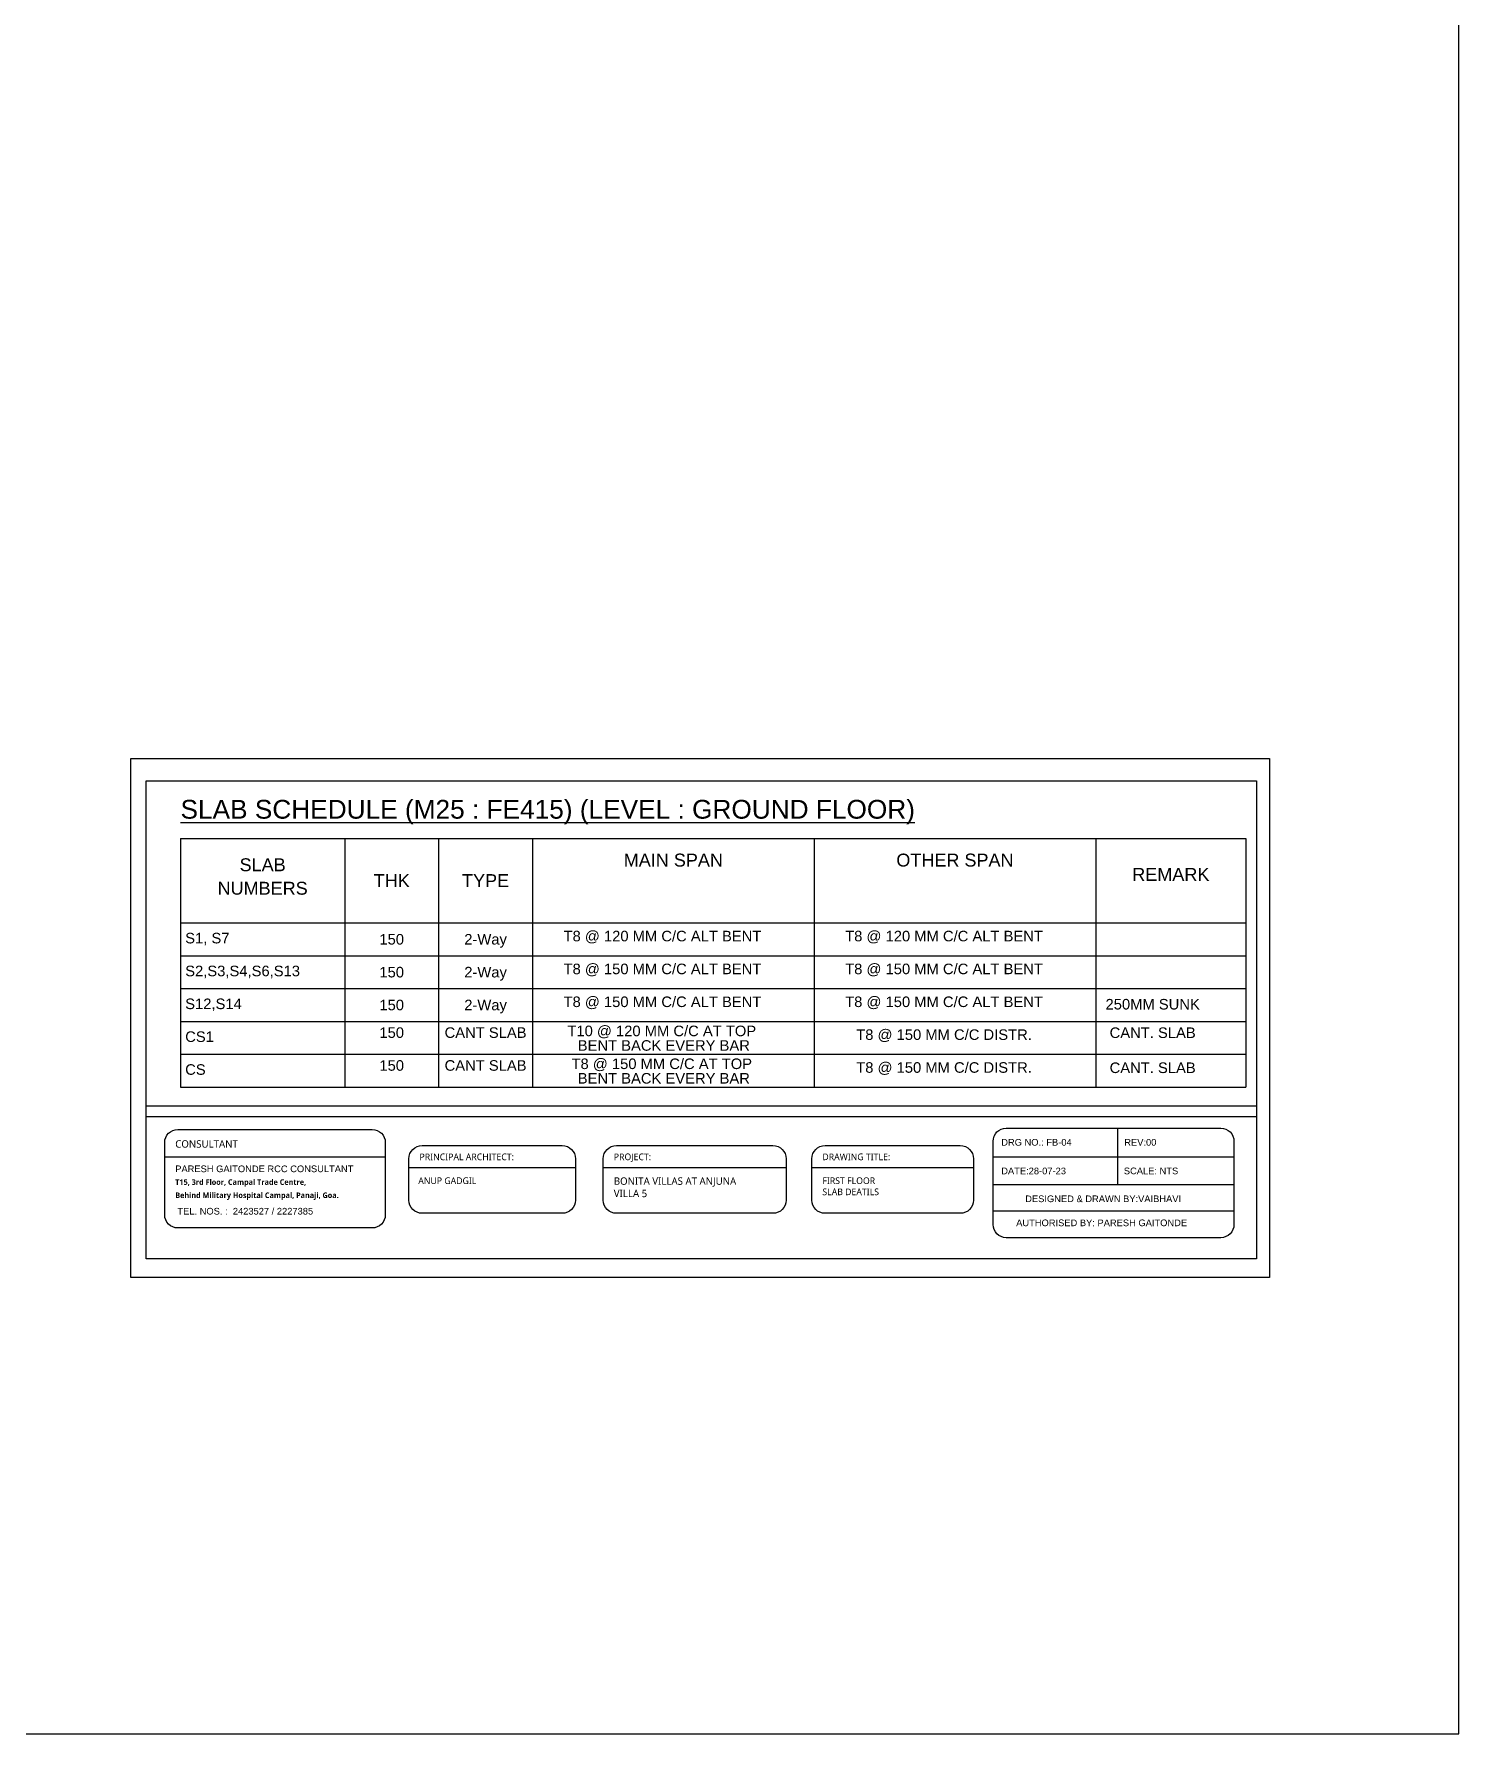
# Model space of a CAD drawing. Header units: millimetres. Extents: x 660818 to 959388, y -495289 to 50450.
# Drawn here: x 839463 to 869825, y -223819 to -187597 of the extents above; entities that cross this region are included whole.
import ezdxf
from ezdxf.enums import TextEntityAlignment as Align

# ---------------------------------------------------------------- set-up
doc = ezdxf.new("R2010")
doc.units = ezdxf.units.MM
doc.header["$LTSCALE"] = 0.01
doc.header["$MEASUREMENT"] = 0
doc.layers.add('E-Switch board', color=71, linetype='Continuous', lineweight=20)
doc.layers.add('OPEN TERRACE', color=5, linetype='Continuous', lineweight=30)
for name, color, linetype in [('Reinforcement', 130, 'Continuous'), ('Schedule Border', 60, 'Continuous'), ('Schedule Header', 4, 'Continuous'), ('Schedule Line', 60, 'Continuous'), ('Text', 7, 'Continuous')]:
    doc.layers.add(name, color=color, linetype=linetype)
doc.styles.add('SC-FGT2', font='sanss___.ttf')
doc.styles.add('SC-FTG1', font='SansSerif')
doc.styles.get("Standard").update_dxf_attribs({"font": 'arial.ttf'})

msp = doc.modelspace()

# ---------------------------------------------------------------- linework, layer by layer
at = {"color": 151}
for p, q in [((862550.564, -210909.446), (862550.564, -212112.919)), ((842247.596, -211520.894), (846948.743, -211520.894)), ((859898.427, -211518.533), (865030.379, -211518.533)), ((847452.127, -211751.481), (851000.363, -211751.481)), ((851591.721, -211751.481), (855489.121, -211751.481)), ((856035.882, -211751.481), (859480.686, -211751.481)), ((859898.427, -212112.919), (865030.379, -212112.919)), ((859898.427, -212671.38), (865030.379, -212671.38))]:
    msp.add_line(p, q, dxfattribs=at)
for points in [[(842529.102, -210937.297), (846667.237, -210937.297, -0.414213562), (846948.743, -211218.803), (846948.743, -212755.611, -0.414213562), (846667.237, -213037.116), (842529.102, -213037.116, -0.414213562), (842247.596, -212755.611), (842247.596, -211218.803, -0.414213562)], [(860179.933, -210909.446), (864748.873, -210909.446, -0.414213562), (865030.379, -211190.952), (865030.379, -212962.218, -0.414213562), (864748.873, -213243.724), (860179.933, -213243.724, -0.414213562), (859898.427, -212962.218), (859898.427, -211190.952, -0.414213562)], [(847733.633, -211280.072), (850718.857, -211280.072, -0.414213562), (851000.363, -211561.578), (851000.363, -212442.904, -0.414213562), (850718.857, -212724.41), (847733.633, -212724.41, -0.414213562), (847452.127, -212442.904), (847452.127, -211561.578, -0.414213562)], [(851873.226, -211280.072), (855207.615, -211280.072, -0.414213562), (855489.121, -211561.578), (855489.121, -212442.904, -0.414213562), (855207.615, -212724.41), (851873.226, -212724.41, -0.414213562), (851591.721, -212442.904), (851591.721, -211561.578, -0.414213562)], [(856317.387, -211280.072), (859199.18, -211280.072, -0.414213562), (859480.686, -211561.578), (859480.686, -212442.904, -0.414213562), (859199.18, -212724.41), (856317.387, -212724.41, -0.414213562), (856035.882, -212442.904), (856035.882, -211561.578, -0.414213562)]]:
    msp.add_lwpolyline(points, format="xyb", close=True, dxfattribs=at)
at = {"layer": 'E-Switch board', "ltscale": 0.1}
msp.add_line((869824.835, -74056.974), (869824.835, -223818.83), dxfattribs=at)
at = {"layer": 'OPEN TERRACE', "ltscale": 0.5}
msp.add_lwpolyline([(869824.835, -74056.974), (704586.555, -74056.974), (704586.555, -223818.83), (869824.835, -223818.83)], close=True, dxfattribs=at)
at = {"layer": 'Reinforcement', "ltscale": 0.5}
for p, q in [((865513.193, -210442.19), (841853.161, -210442.19)), ((865513.193, -210668.14), (841853.161, -210668.14))]:
    msp.add_line(p, q, dxfattribs=at)
for points in [[(841529.868, -203035.091), (865789.665, -203035.091), (865789.665, -214094.999), (841529.868, -214094.999)], [(841853.161, -203512.264), (865513.193, -203512.264), (865513.193, -213694.226), (841853.161, -213694.226)]]:
    msp.add_lwpolyline(points, close=True, dxfattribs=at)
at = {"layer": 'Schedule Border'}
for p, q in [((842584.758, -204735.957), (865284.758, -204735.957)), ((842584.758, -204735.957), (842584.758, -210035.957)), ((846084.758, -204735.957), (846084.758, -210035.957)), ((848084.758, -204735.957), (848084.758, -210035.957)), ((850084.758, -204735.957), (850084.758, -210035.957)), ((856084.758, -204735.957), (856084.758, -210035.957)), ((862084.758, -204735.957), (862084.758, -210035.957)), ((865284.758, -204735.957), (865284.758, -210035.957)), ((842584.758, -206535.957), (865284.758, -206535.957))]:
    msp.add_line(p, q, dxfattribs=at)
at = {"layer": 'Schedule Line'}
for p, q in [((842584.758, -207235.957), (865284.758, -207235.957)), ((842584.758, -207935.957), (865284.758, -207935.957)), ((842584.758, -208635.957), (865284.758, -208635.957)), ((842584.758, -209335.957), (865284.758, -209335.957)), ((842584.758, -210035.957), (865284.758, -210035.957))]:
    msp.add_line(p, q, dxfattribs=at)

# ---------------------------------------------------------------- texts
at = {"color": 151, "attachment_point": 1}
for s, width, heights, insert, char_height in [('{\\fLucida Calligraphy|b0|i0|c0|p66;CONSULTANT}', 1188.69725, [-157.983], (842472.398, -211167.665), 157.98317), ('{\\fLucida Calligraphy|b0|i0|c0|p66;PRINCIPAL ARCHITECT:}', 6566.54616, [-142.185], (847676.928, -211450.606), 142.18485), ('{\\fLucida Calligraphy|b0|i0|c0|p66;PROJECT:}', 3995.39936, [-142.185], (851816.522, -211450.606), 142.18485), ('{\\fLucida Calligraphy|b0|i0|c0|p66;DRAWING TITLE:}', 5437.35105, [-142.185], (856260.683, -211450.606), 142.18485), ('PARESH GAITONDE RCC CONSULTANT', 7423.30961, [-147.131], (842472.398, -211705.788), 142.18485), ('{\\fLucida Calligraphy|b1|i0|c0|p66;T15, 3rd Floor, Campal Trade Centre,}', 7423.30961, [-157.983], (842472.398, -211999.77), 118.48737), ('{\\fLucida Calligraphy|b0|i0|c0|p66;\\H0.9x;\\C40;ANUP GADGIL}', 4174.97483, [-142.185], (847650.969, -211959.065), 157.98317), ('{\\fLucida Calligraphy|b0|i0|c0|p66;\\C40;BONITA VILLAS AT ANJUNA\\PVILLA 5}', 10645.03101, [2152.893], (851816.522, -211959.065), 157.98317), ('{\\fLucida Calligraphy|b0|i0|c0|p66;\\H0.9x;\\C40;FIRST FLOOR\\PSLAB DEATILS}', 4591.02795, [-384.426], (856260.683, -211959.065), 157.98317), ('{\\fLucida Calligraphy|b1|i0|c0|p66;Behind Military Hospital Campal, Panaji, Goa.}', 9060.06026, [-157.983], (842472.398, -212281.094), 118.48737)]:
    msp.add_mtext_dynamic_manual_height_columns(s, width=width, gutter_width=12.5, heights=heights, dxfattribs=dict(at, insert=insert, char_height=char_height))
for s, insert, char_height, width in [('DRG NO.: FB-04', (860071.506, -211140.611), 142.18485, 1782.91177), ('REV:00', (862692.985, -211140.611), 142.1848, 1782.91177), ('DATE:28-07-23', (860071.506, -211750.884), 142.18485, 1782.91177), ('SCALE: NTS', (862683.595, -211750.072), 142.1848, 1782.91177), ('TEL. NOS. :  2423527 / 2227385', (842518.122, -212608.866), 142.18485, 4299.40181), ('DESIGNED & DRAWN BY:VAIBHAVI', (860582.344, -212344.388), 142.18485, 4299.40181), ('AUTHORISED BY: PARESH GAITONDE', (860389.683, -212856.647), 142.18485, 4299.40181)]:
    msp.add_mtext(s, dxfattribs=dict(at, insert=insert, char_height=char_height, width=width))
at = {"layer": 'Schedule Header', "style": 'SC-FTG1'}
msp.add_text('%%USLAB SCHEDULE (M25 : FE415) (LEVEL : GROUND FLOOR)', height=400, dxfattribs=at).set_placement((842584.758, -204435.957), align=Align.BOTTOM_LEFT)
for s, p in [('SLAB', (844334.758, -205435.957)), ('MAIN SPAN', (853084.758, -205335.957)), ('OTHER SPAN', (859084.758, -205335.957)), ('NUMBERS', (844334.758, -205935.957))]:
    msp.add_text(s, height=275, dxfattribs=at).set_placement(p, align=Align.CENTER)
for s, p in [('REMARK', (863684.758, -205503.383)), ('THK', (847084.758, -205635.957)), ('TYPE', (849084.758, -205635.957))]:
    msp.add_text(s, height=275, dxfattribs=at).set_placement(p, align=Align.MIDDLE)
at = {"layer": 'Text', "style": 'SC-FGT2'}
for s, p in [('150', (847084.758, -206885.957)), ('2-Way', (849084.758, -206885.957)), ('T8 @ 120 MM C/C ALT BENT', (852853.124, -206817.65)), ('T8 @ 120 MM C/C ALT BENT', (858853.124, -206817.65)), ('150', (847084.758, -207585.957)), ('2-Way', (849084.758, -207585.957)), ('T8 @ 150 MM C/C ALT BENT', (852853.124, -207517.65)), ('T8 @ 150 MM C/C ALT BENT', (858853.124, -207517.65)), ('150', (847084.758, -208285.957)), ('2-Way', (849084.758, -208285.957)), ('T8 @ 150 MM C/C ALT BENT', (852853.124, -208217.65)), ('T8 @ 150 MM C/C ALT BENT', (858853.124, -208217.65)), ('250MM SUNK', (863298.038, -208269.642)), ('150', (847084.758, -208874.376)), ('CANT SLAB', (849084.758, -208874.376)), ('T10 @ 120 MM C/C AT TOP ', (852882.767, -208838.656)), ('T8 @ 150 MM C/C DISTR.', (858853.124, -208917.65)), ('CANT. SLAB', (863298.038, -208876.976)), ('BENT BACK EVERY BAR', (852882.767, -209148.399)), ('150', (847084.758, -209574.376)), ('CANT SLAB', (849084.758, -209574.376)), ('T8 @ 150 MM C/C AT TOP ', (852882.767, -209538.656)), ('T8 @ 150 MM C/C DISTR.', (858853.124, -209617.65)), ('CANT. SLAB', (863298.038, -209623.491)), ('BENT BACK EVERY BAR', (852882.767, -209848.399))]:
    msp.add_text(s, height=225, dxfattribs=at).set_placement(p, align=Align.MIDDLE_CENTER)
at = {"layer": 'Text', "char_height": 225, "attachment_point": 1, "style": 'SC-FGT2'}
for s, insert in [('S1, S7', (842684.758, -206748.457)), ('S2,S3,S4,S6,S13', (842684.758, -207448.457)), ('S12,S14', (842684.758, -208148.457)), ('CS1', (842684.758, -208848.457)), ('CS', (842684.758, -209548.457))]:
    msp.add_mtext(s, dxfattribs=dict(at, insert=insert))

doc.saveas('drawing.dxf')
